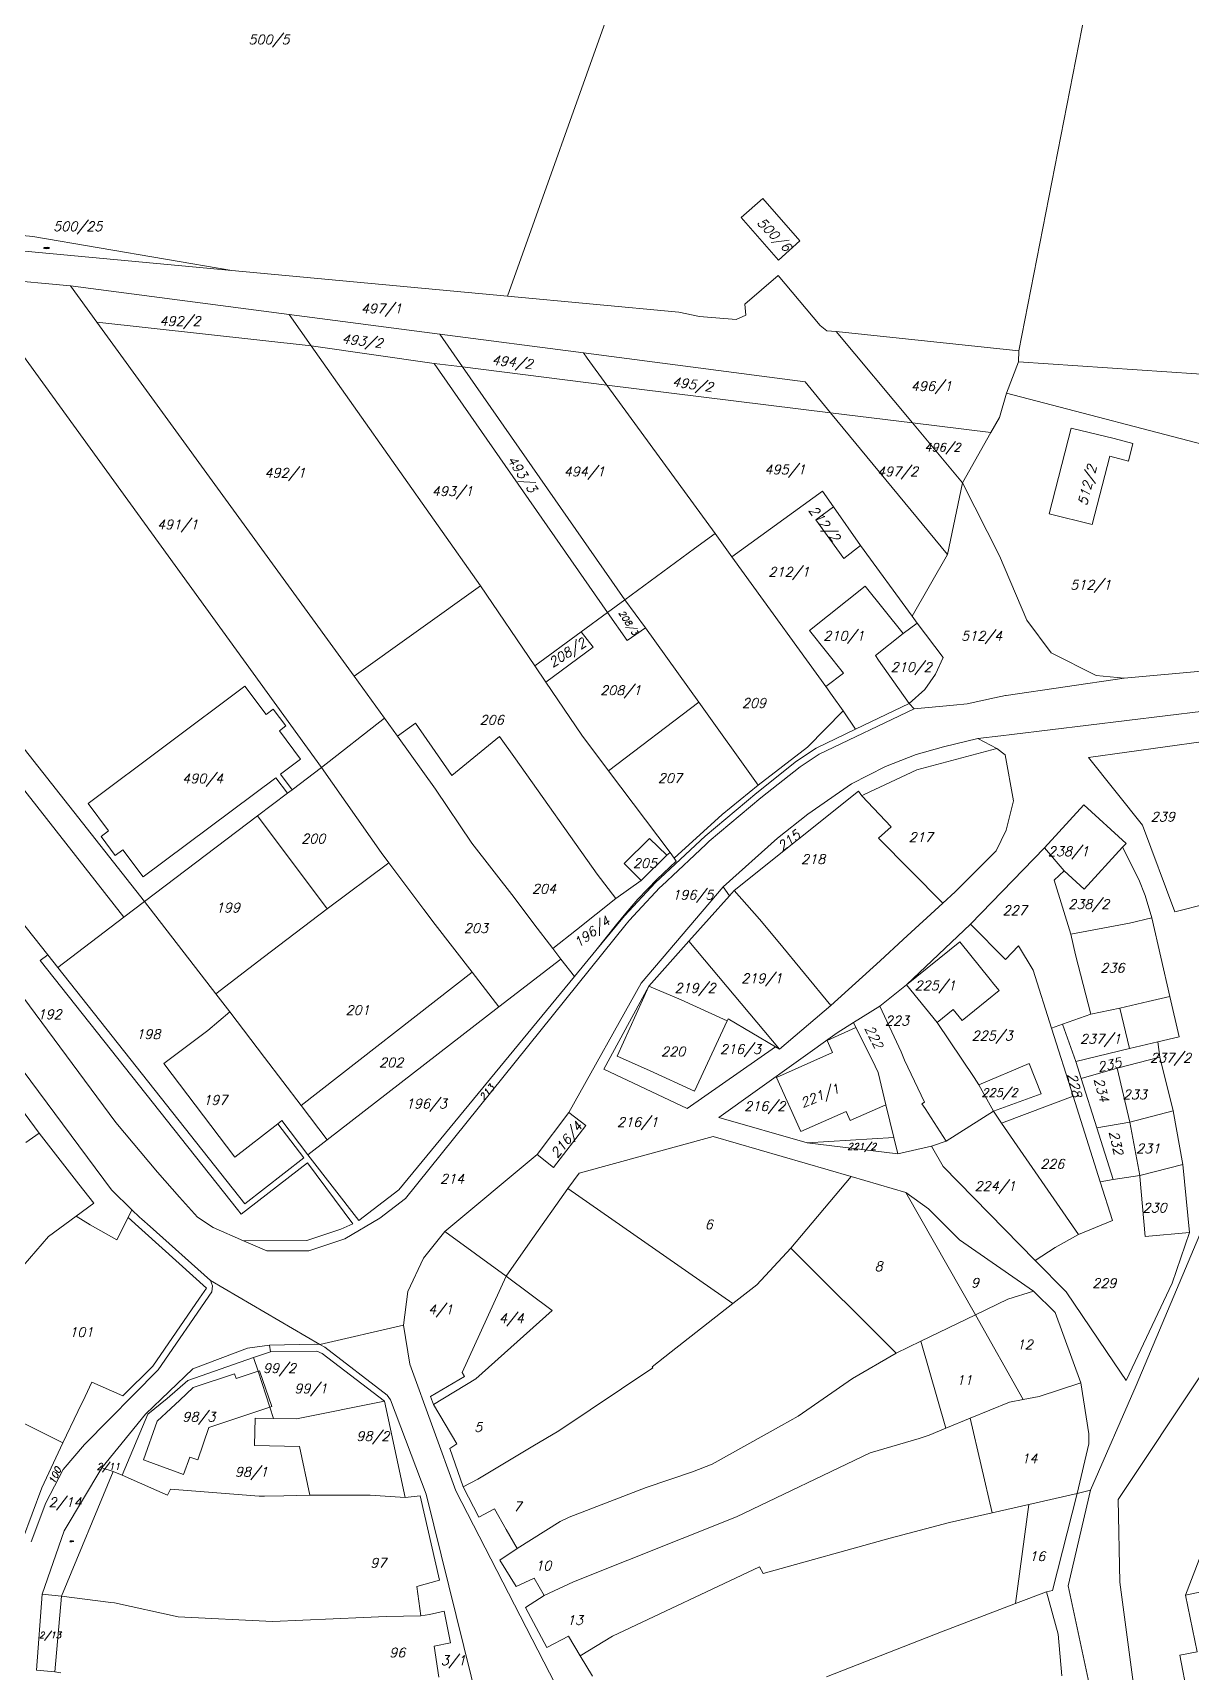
# Model space of a CAD drawing. Header units: millimetres. Extents: x -626414 to -622734, y -1174816 to -1171998.
# Drawn here: x -625146.1 to -624936.7, y -1173719.5 to -1173423.2 of the extents above; entities that cross this region are included whole.
import ezdxf
from ezdxf.enums import TextEntityAlignment as Align

# ---------------------------------------------------------------- set-up
doc = ezdxf.new("R2010")
doc.units = ezdxf.units.MM
doc.layers.add('Dobrinsko_hranice parcel', color=7, linetype='Continuous', lineweight=0)
doc.layers.add('Dobrinsko_parcelní čísla', color=7, linetype='Continuous', lineweight=0)
doc.styles.add('Style-ITALICS', font='ITALICS.shx')

msp = doc.modelspace()

# ---------------------------------------------------------------- linework, layer by layer
at = {"layer": 'Dobrinsko_hranice parcel', "color": 7, "linetype": 'Continuous', "lineweight": 13}
for p, q in [((-625060.32, -1173470.82), (-625031.55, -1173390.28)), ((-624952.14, -1173400.39), (-624967.85, -1173480.72)), ((-625018.05, -1173456.62), (-625014.16, -1173453.15)), ((-625014.16, -1173453.15), (-625007.43, -1173460.83)), ((-625011.3, -1173464.3), (-625018.05, -1173456.62)), ((-625146.11, -1173460.03), (-625154.41, -1173459.2)), ((-625110.15, -1173466.18), (-625146.11, -1173460.03)), ((-625007.43, -1173460.83), (-625011.3, -1173464.3)), ((-625110.15, -1173466.18), (-625152.2, -1173462.26)), ((-625060.32, -1173470.82), (-625110.15, -1173466.18)), ((-625158.32, -1173467.18), (-625139.32, -1173468.94)), ((-625158.32, -1173467.18), (-625093.91, -1173555.97)), ((-625139.32, -1173468.94), (-625099.76, -1173474.11)), ((-625139.32, -1173468.94), (-625134.53, -1173475.53)), ((-625011.35, -1173467.07), (-625017.39, -1173472.28)), ((-625003.77, -1173476.13), (-625011.35, -1173467.07)), ((-625029.35, -1173473.7), (-625060.32, -1173470.82)), ((-625017.39, -1173472.28), (-625017.19, -1173474.23)), ((-625095.76, -1173479.78), (-625134.53, -1173475.53)), ((-625134.53, -1173475.53), (-625088, -1173539.47)), ((-625099.76, -1173474.11), (-625095.76, -1173479.78)), ((-625099.76, -1173474.11), (-625072.55, -1173477.67)), ((-625025.59, -1173474.48), (-625029.35, -1173473.7)), ((-625018.99, -1173475.03), (-625025.59, -1173474.48)), ((-625017.19, -1173474.23), (-625018.99, -1173475.03)), ((-625072.55, -1173477.67), (-625046.55, -1173481.07)), ((-625072.55, -1173477.67), (-625068.43, -1173483.58)), ((-625002.6, -1173477.08), (-625003.77, -1173476.13)), ((-625000.87, -1173477.22), (-625002.6, -1173477.08)), ((-624967.85, -1173480.72), (-625000.87, -1173477.22)), ((-624987.11, -1173493.69), (-625000.87, -1173477.22)), ((-625073.54, -1173483), (-625095.76, -1173479.78)), ((-625095.76, -1173479.78), (-625065.19, -1173523.13)), ((-625046.55, -1173481.07), (-625045.87, -1173482.01)), ((-625046.55, -1173481.07), (-625006.48, -1173486.32)), ((-624967.85, -1173480.72), (-624967.93, -1173482.69)), ((-625042.24, -1173527.96), (-625073.54, -1173483)), ((-625068.43, -1173483.58), (-625073.54, -1173483)), ((-625042.31, -1173486.89), (-625068.43, -1173483.58)), ((-625068.43, -1173483.58), (-625039.1, -1173525.66)), ((-625045.87, -1173482.01), (-625042.31, -1173486.89)), ((-624967.93, -1173482.69), (-624970.09, -1173488.34)), ((-624904.89, -1173486.95), (-624967.93, -1173482.69)), ((-625001.9, -1173491.87), (-625042.31, -1173486.89)), ((-625042.31, -1173486.89), (-625022.77, -1173513.72)), ((-625006.48, -1173486.32), (-625001.9, -1173491.87)), ((-624971.36, -1173492.72), (-624970.09, -1173488.34)), ((-624970.09, -1173488.34), (-624920.59, -1173501.3)), ((-624987.11, -1173493.69), (-625001.9, -1173491.87)), ((-625001.9, -1173491.87), (-624980.73, -1173517.48)), ((-624972.9, -1173495.44), (-624971.36, -1173492.72)), ((-624972.9, -1173495.44), (-624987.11, -1173493.69)), ((-624978.05, -1173504.53), (-624987.11, -1173493.69)), ((-624978.05, -1173504.53), (-624972.9, -1173495.44)), ((-624962.35, -1173510.15), (-624958.4, -1173494.64)), ((-624958.4, -1173494.64), (-624950.62, -1173496.54)), ((-624950.62, -1173496.54), (-624947.23, -1173497.42)), ((-624947.23, -1173497.42), (-624948.05, -1173500.61)), ((-624951.44, -1173499.75), (-624954.58, -1173512.05)), ((-624948.05, -1173500.61), (-624951.44, -1173499.75)), ((-624980.73, -1173517.48), (-624978.05, -1173504.53)), ((-624971.33, -1173517.71), (-624978.05, -1173504.53)), ((-625019.74, -1173517.89), (-625003.35, -1173506.05)), ((-625003.35, -1173506.05), (-625001.38, -1173508.88)), ((-625001.38, -1173508.88), (-625004.57, -1173511.22)), ((-625004.57, -1173511.22), (-624999.51, -1173518.21)), ((-625001.38, -1173508.88), (-624996.49, -1173515.89)), ((-624954.58, -1173512.05), (-624962.35, -1173510.15)), ((-625026.5, -1173516.4), (-625022.77, -1173513.72)), ((-625022.77, -1173513.72), (-625019.74, -1173517.89)), ((-625039.1, -1173525.66), (-625026.5, -1173516.4)), ((-624999.51, -1173518.21), (-624996.49, -1173515.89)), ((-624996.49, -1173515.89), (-624987.17, -1173528.67)), ((-625019.74, -1173517.89), (-625017.49, -1173520.98)), ((-624980.73, -1173517.48), (-624987.17, -1173528.67)), ((-624966.43, -1173529.36), (-624971.33, -1173517.71)), ((-625088, -1173539.47), (-625065.19, -1173523.13)), ((-625065.19, -1173523.13), (-625055.37, -1173537.63)), ((-625017.49, -1173520.98), (-625002.76, -1173541.38)), ((-625169.2, -1173525.36), (-625125.94, -1173580.18)), ((-625042.24, -1173527.96), (-625039.1, -1173525.66)), ((-625039.1, -1173525.66), (-625035.38, -1173530.74)), ((-625005.68, -1173531.23), (-624995.64, -1173523.2)), ((-624995.64, -1173523.2), (-624988.79, -1173531.79)), ((-625172.59, -1173528.4), (-625129.65, -1173583.02)), ((-625046.96, -1173531.46), (-625042.24, -1173527.96)), ((-625038.69, -1173533.05), (-625042.24, -1173527.96)), ((-624987.17, -1173528.67), (-624986.24, -1173529.91)), ((-625055.37, -1173537.63), (-625046.96, -1173531.46)), ((-625046.96, -1173531.46), (-625044.84, -1173534.27)), ((-625035.38, -1173530.74), (-625038.69, -1173533.05)), ((-625035.38, -1173530.74), (-625025.71, -1173544.21)), ((-624999.58, -1173538.95), (-625005.68, -1173531.23)), ((-624988.79, -1173531.79), (-624993.75, -1173535.72)), ((-624988.79, -1173531.79), (-624986.24, -1173529.91)), ((-624986.24, -1173529.91), (-624981.57, -1173536.13)), ((-625044.84, -1173534.27), (-625053.39, -1173540.57)), ((-625055.37, -1173537.63), (-625053.39, -1173540.57)), ((-624993.75, -1173535.72), (-624993.22, -1173536.61)), ((-624993.22, -1173536.61), (-624987.7, -1173544.42)), ((-624981.57, -1173536.13), (-624982.95, -1173539.1)), ((-625131.07, -1173620.13), (-625191.07, -1173539.37)), ((-625184.45, -1173538.18), (-625143.41, -1173589.83)), ((-625088, -1173539.47), (-625082.55, -1173547.05)), ((-625053.39, -1173540.57), (-625046.87, -1173550.13)), ((-625002.76, -1173541.38), (-624999.58, -1173538.95)), ((-624982.95, -1173539.1), (-624984.83, -1173541.9)), ((-624970.17, -1173542.95), (-624948.82, -1173539.84)), ((-624934.87, -1173538.58), (-624948.82, -1173539.84)), ((-625136.1, -1173562.52), (-625107.77, -1173541.29)), ((-625103.93, -1173546.41), (-625107.77, -1173541.29)), ((-625002.76, -1173541.38), (-625001.59, -1173543)), ((-625001.59, -1173543), (-624999.62, -1173545.73)), ((-624984.83, -1173541.9), (-624987.7, -1173544.42)), ((-625102.63, -1173545.44), (-625103.93, -1173546.41)), ((-625100.37, -1173548.47), (-625102.63, -1173545.44)), ((-625042.01, -1173556.6), (-625025.71, -1173544.21)), ((-625025.71, -1173544.21), (-625014.97, -1173559.16)), ((-625006.08, -1173552.32), (-624999.62, -1173545.73)), ((-624986.81, -1173545.36), (-625003.98, -1173553.6)), ((-624999.62, -1173545.73), (-624997.41, -1173549.04)), ((-624987.7, -1173544.42), (-624997.41, -1173549.04)), ((-624987.7, -1173544.42), (-624986.81, -1173545.36)), ((-625101.54, -1173549.35), (-625100.37, -1173548.47)), ((-625097.71, -1173554.46), (-625101.54, -1173549.35)), ((-625082.55, -1173547.05), (-625093.91, -1173555.97)), ((-625082.55, -1173547.05), (-625080.18, -1173550.34)), ((-625080.18, -1173550.34), (-625076.93, -1173547.99)), ((-625076.93, -1173547.99), (-625070.34, -1173557.45)), ((-624997.41, -1173549.04), (-625004.5, -1173552.52)), ((-625080.18, -1173550.34), (-625073.31, -1173559.88)), ((-625070.34, -1173557.45), (-625061.73, -1173550.41)), ((-625061.73, -1173550.41), (-625058.87, -1173554.44)), ((-625046.87, -1173550.13), (-625042.01, -1173556.6)), ((-625014.97, -1173559.16), (-625006.08, -1173552.32)), ((-625004.5, -1173552.52), (-625008.07, -1173554.85)), ((-624986.42, -1173553.64), (-624981.47, -1173552.25)), ((-624971.82, -1173552.53), (-624986.33, -1173556.41)), ((-624981.47, -1173552.25), (-624975.29, -1173550.76)), ((-624975.29, -1173550.76), (-624971.82, -1173552.53)), ((-624970.31, -1173553.68), (-624971.82, -1173552.53)), ((-624934.5, -1173551.32), (-624955.26, -1173554.2)), ((-625101.34, -1173557.18), (-625097.71, -1173554.46)), ((-625058.87, -1173554.44), (-625044.11, -1173575.26)), ((-625008.07, -1173554.85), (-625015.23, -1173560.56)), ((-625003.98, -1173553.6), (-625007.41, -1173555.85)), ((-624986.42, -1173553.64), (-624991.99, -1173555.81)), ((-624968.8, -1173562.02), (-624970.31, -1173553.68)), ((-624955.26, -1173554.2), (-624945.53, -1173566.43)), ((-625102.2, -1173557.84), (-625126.16, -1173575.73)), ((-625102.2, -1173557.84), (-625100.05, -1173560.62)), ((-625101.34, -1173557.18), (-625099.25, -1173560.02)), ((-625099.25, -1173560.02), (-625093.91, -1173555.97)), ((-625093.91, -1173555.97), (-625083.12, -1173571.37)), ((-625042.01, -1173556.6), (-625030.89, -1173571.38)), ((-625007.41, -1173555.85), (-625014.48, -1173561.5)), ((-624991.99, -1173555.81), (-624998.14, -1173558.96)), ((-624986.33, -1173556.41), (-624995.82, -1173560.88)), ((-625184.68, -1173561.33), (-625131.89, -1173632.31)), ((-625105.49, -1173564.75), (-625100.05, -1173560.62)), ((-625100.05, -1173560.62), (-625099.25, -1173560.02)), ((-625073.31, -1173559.88), (-625066.74, -1173569.65)), ((-625015.23, -1173560.56), (-625024.59, -1173568.39)), ((-625014.48, -1173561.5), (-625023.82, -1173569.31)), ((-625021.51, -1173564.48), (-625014.97, -1173559.16)), ((-624996.82, -1173560.28), (-625019.3, -1173578.22)), ((-624998.14, -1173558.96), (-625006, -1173564.41)), ((-624996.26, -1173561.09), (-624996.82, -1173560.28)), ((-624995.82, -1173560.88), (-624996.26, -1173561.09)), ((-624990.96, -1173566.69), (-624996.26, -1173561.09)), ((-625132.41, -1173567.45), (-625136.1, -1173562.52)), ((-625030.19, -1173572.35), (-625021.51, -1173564.48)), ((-625006, -1173564.41), (-625011.48, -1173568.74)), ((-624970.13, -1173567.33), (-624968.8, -1173562.02)), ((-624956.11, -1173562.76), (-624963.25, -1173570.52)), ((-624948.48, -1173569.73), (-624956.11, -1173562.76)), ((-625132.41, -1173567.45), (-625133.76, -1173568.49)), ((-625125.94, -1173580.18), (-625105.49, -1173564.75)), ((-625105.49, -1173564.75), (-625092.9, -1173581.55)), ((-624993.26, -1173568.76), (-624990.96, -1173566.69)), ((-624971.94, -1173571.03), (-624970.13, -1173567.33)), ((-624945.53, -1173566.43), (-624939.69, -1173582.08)), ((-625133.76, -1173568.49), (-625131.22, -1173571.87)), ((-625066.74, -1173569.65), (-625059.09, -1173579.49)), ((-625039.23, -1173573.35), (-625034.61, -1173568.84)), ((-625034.61, -1173568.84), (-625031.52, -1173571.86)), ((-625024.59, -1173568.39), (-625033.55, -1173576.79)), ((-625011.48, -1173568.74), (-625021.31, -1173577.57)), ((-624993.26, -1173568.76), (-624981.59, -1173580.48)), ((-624963.25, -1173570.52), (-624976.61, -1173584.28)), ((-624963.25, -1173570.52), (-624959.64, -1173574.68)), ((-624949.11, -1173570.41), (-624956.07, -1173578)), ((-624949.11, -1173570.41), (-624948.48, -1173569.73)), ((-624946.14, -1173576.23), (-624949.11, -1173570.41)), ((-625131.22, -1173571.87), (-625129.85, -1173570.85)), ((-625129.85, -1173570.85), (-625126.16, -1173575.73)), ((-625081.72, -1173573.24), (-625092.9, -1173581.55)), ((-625083.12, -1173571.37), (-625081.72, -1173573.24)), ((-625081.72, -1173573.24), (-625075.44, -1173581.65)), ((-625036.16, -1173576.39), (-625039.23, -1173573.35)), ((-625036.16, -1173576.39), (-625031.52, -1173571.86)), ((-625029.79, -1173572.89), (-625033.26, -1173576.17)), ((-625031.52, -1173571.86), (-625030.89, -1173571.38)), ((-625030.89, -1173571.38), (-625030.19, -1173572.35)), ((-625030.19, -1173572.35), (-625029.79, -1173572.89)), ((-624979.4, -1173578.46), (-624971.94, -1173571.03)), ((-625044.11, -1173575.26), (-625040.72, -1173579.68)), ((-625040.72, -1173579.68), (-625036.16, -1173576.39)), ((-625036.72, -1173579.79), (-625033.26, -1173576.17)), ((-624959.64, -1173574.68), (-624961.46, -1173576.37)), ((-624961.46, -1173576.37), (-624958.48, -1173586.12)), ((-624956.07, -1173578), (-624959.64, -1173574.68)), ((-624945.05, -1173579.13), (-624946.14, -1173576.23)), ((-625033.55, -1173576.79), (-625039.15, -1173582.77)), ((-625021.31, -1173577.57), (-625036.11, -1173594.94)), ((-625020.16, -1173579.19), (-625027.49, -1173587.4)), ((-625021.31, -1173577.57), (-625020.16, -1173579.19)), ((-625019.3, -1173578.22), (-625020.16, -1173579.19)), ((-625014.74, -1173583.39), (-625019.3, -1173578.22)), ((-624981.59, -1173580.48), (-624979.4, -1173578.46)), ((-624943.84, -1173583.16), (-624945.05, -1173579.13)), ((-625125.94, -1173580.18), (-625129.65, -1173583.02)), ((-625125.94, -1173580.18), (-625113.01, -1173596.91)), ((-625092.9, -1173581.55), (-625104.48, -1173590.32)), ((-625075.44, -1173581.65), (-625073.37, -1173584.34)), ((-625059.09, -1173579.49), (-625055.56, -1173584.27)), ((-625047.82, -1173585.31), (-625040.72, -1173579.68)), ((-625040.6, -1173584.36), (-625038.92, -1173582.34)), ((-625038.92, -1173582.34), (-625036.72, -1173579.79)), ((-624988.75, -1173587.08), (-624981.59, -1173580.48)), ((-624939.69, -1173582.08), (-624933.91, -1173580.63)), ((-625129.65, -1173583.02), (-625141.58, -1173592.14)), ((-625073.37, -1173584.34), (-625066.68, -1173592.99)), ((-625055.56, -1173584.27), (-625052.11, -1173588.72)), ((-625052.11, -1173588.72), (-625047.82, -1173585.31)), ((-625039.15, -1173582.77), (-625044.34, -1173589.08)), ((-625044.34, -1173589.08), (-625040.6, -1173584.36)), ((-624976.61, -1173584.28), (-624988.16, -1173595.26)), ((-624976.61, -1173584.28), (-624970.3, -1173590.67)), ((-624958.48, -1173586.12), (-624947.88, -1173584.12)), ((-624947.88, -1173584.12), (-624943.84, -1173583.16)), ((-624940.55, -1173597.35), (-624943.84, -1173583.16)), ((-625027.49, -1173587.4), (-625034.73, -1173595.52)), ((-625011.12, -1173606.88), (-625027.49, -1173587.4)), ((-624992.94, -1173590.93), (-624988.75, -1173587.08)), ((-624978.53, -1173587.47), (-624988.16, -1173595.26)), ((-624973.02, -1173594.32), (-624978.53, -1173587.47)), ((-624970.3, -1173590.67), (-624967.91, -1173588.24)), ((-624967.91, -1173588.24), (-624965.3, -1173592.64)), ((-624958.48, -1173586.12), (-624957.59, -1173589.86)), ((-625143.41, -1173589.83), (-625144.75, -1173590.89)), ((-625144.75, -1173590.89), (-625109.13, -1173635.87)), ((-625141.58, -1173592.14), (-625143.41, -1173589.83)), ((-625104.48, -1173590.32), (-625113.01, -1173596.91)), ((-625050.65, -1173590.61), (-625061.88, -1173599.27)), ((-625050.65, -1173590.61), (-625052.11, -1173588.72)), ((-625050.65, -1173590.61), (-625048.2, -1173593.77)), ((-625048.2, -1173593.77), (-625044.34, -1173589.08)), ((-625001.82, -1173599), (-624992.94, -1173590.93)), ((-624957.59, -1173589.86), (-624954.82, -1173600.59)), ((-625107.79, -1173634.83), (-625141.58, -1173592.14)), ((-625066.68, -1173592.99), (-625097.59, -1173617.06)), ((-625048.2, -1173593.77), (-625079.94, -1173632.32)), ((-625066.68, -1173592.99), (-625061.88, -1173599.27)), ((-624965.3, -1173592.64), (-624961.98, -1173603.07)), ((-625113.01, -1173596.91), (-625110.52, -1173600.14)), ((-625036.11, -1173594.94), (-625049.2, -1173618.33)), ((-625042.86, -1173610.5), (-625034.73, -1173595.52)), ((-625040.45, -1173608.18), (-625034.73, -1173595.52)), ((-625028.91, -1173597.96), (-625034.73, -1173595.52)), ((-624988.16, -1173595.26), (-624992.99, -1173599.12)), ((-624988.16, -1173595.26), (-624982.62, -1173602.09)), ((-624978.11, -1173601.73), (-624971.44, -1173596.27)), ((-624972.36, -1173595.14), (-624973.02, -1173594.32)), ((-624971.44, -1173596.27), (-624972.36, -1173595.14)), ((-625114.47, -1173603.54), (-625110.52, -1173600.14)), ((-625110.52, -1173600.14), (-625104.21, -1173608.42)), ((-625061.88, -1173599.27), (-625092.9, -1173623.27)), ((-625020.6, -1173601.8), (-625028.91, -1173597.96)), ((-625011.12, -1173606.88), (-625001.82, -1173599)), ((-624992.99, -1173599.12), (-624997.76, -1173602.07)), ((-624992.99, -1173599.12), (-624989.15, -1173607.36)), ((-624982.62, -1173602.09), (-624979.72, -1173599.74)), ((-624979.72, -1173599.74), (-624978.11, -1173601.73)), ((-624949.59, -1173599.46), (-624954.82, -1173600.59)), ((-624944.5, -1173598.27), (-624949.59, -1173599.46)), ((-624949.59, -1173599.46), (-624947.84, -1173606.75)), ((-624940.55, -1173597.35), (-624944.5, -1173598.27)), ((-624938.86, -1173604.64), (-624940.55, -1173597.35)), ((-625020.6, -1173601.8), (-625026.47, -1173614.47)), ((-625020.41, -1173601.4), (-625020.6, -1173601.8)), ((-625020.41, -1173601.4), (-625011.84, -1173606.45)), ((-624997.31, -1173602.99), (-625002.53, -1173605.31)), ((-625000.7, -1173603.92), (-624997.76, -1173602.07)), ((-624997.76, -1173602.07), (-624997.31, -1173602.99)), ((-624997.31, -1173602.99), (-624996.21, -1173605.22)), ((-624982.62, -1173602.09), (-624975.96, -1173612)), ((-624959.95, -1173602.37), (-624961.98, -1173603.07)), ((-624961.98, -1173603.07), (-624958.05, -1173615.39)), ((-624954.82, -1173600.59), (-624959.95, -1173602.37)), ((-624959.95, -1173602.37), (-624957.58, -1173609.11)), ((-625122.4, -1173609.51), (-625114.47, -1173603.54)), ((-625022.1, -1173619.22), (-625000.7, -1173603.92)), ((-625002.53, -1173605.31), (-625001.55, -1173607.51)), ((-624993.85, -1173609.98), (-624996.21, -1173605.22)), ((-624947.84, -1173606.75), (-624942.75, -1173605.57)), ((-624942.75, -1173605.57), (-624938.86, -1173604.64)), ((-624942.36, -1173608.31), (-624942.75, -1173605.57)), ((-625104.21, -1173608.42), (-625097.59, -1173617.06)), ((-625034.64, -1173610.74), (-625040.45, -1173608.18)), ((-625027.82, -1173617.59), (-625011.84, -1173606.45)), ((-625011.84, -1173606.45), (-625011.12, -1173606.88)), ((-625011.65, -1173611.99), (-625001.55, -1173607.51)), ((-624989.15, -1173607.36), (-624988.51, -1173608.86)), ((-624988.51, -1173608.86), (-624984.91, -1173616.46)), ((-624957.58, -1173609.11), (-624947.84, -1173606.75)), ((-624950.11, -1173610.35), (-624942.36, -1173608.31)), ((-624939.96, -1173618.06), (-624942.36, -1173608.31)), ((-625154.22, -1173609.57), (-625144.96, -1173622.08)), ((-625109.57, -1173626.4), (-625122.4, -1173609.51)), ((-625042.86, -1173610.5), (-625027.82, -1173617.59)), ((-625026.47, -1173614.47), (-625034.64, -1173610.74)), ((-625011.65, -1173611.99), (-625007.28, -1173621.76)), ((-624993.31, -1173611.08), (-624993.85, -1173609.98)), ((-624993.31, -1173611.08), (-624991.88, -1173616.95)), ((-624975.96, -1173612), (-624975.1, -1173613.33)), ((-624966.01, -1173609.49), (-624975.1, -1173613.33)), ((-624963.81, -1173614.94), (-624966.01, -1173609.49)), ((-624957.58, -1173609.11), (-624956.59, -1173612.22)), ((-624956.59, -1173612.22), (-624950.11, -1173610.35)), ((-624947.82, -1173620.06), (-624950.11, -1173610.35)), ((-624975.1, -1173613.33), (-624972.47, -1173618.12)), ((-624972.47, -1173618.12), (-624963.81, -1173614.94)), ((-624956.59, -1173612.22), (-624953.77, -1173621.13)), ((-625097.59, -1173617.06), (-625092.9, -1173623.27)), ((-624991.88, -1173616.95), (-624998.33, -1173619.8)), ((-624991.88, -1173616.95), (-624990.43, -1173622.88)), ((-624984.91, -1173616.46), (-624985.37, -1173616.76)), ((-624985.37, -1173616.76), (-624984.81, -1173617.63)), ((-624984.81, -1173617.63), (-624981.02, -1173623.51)), ((-624958.05, -1173615.39), (-624971, -1173620.25)), ((-624958.05, -1173615.39), (-624953.13, -1173630.84)), ((-625123.56, -1173629.15), (-625131.07, -1173620.13)), ((-625101.82, -1173620.36), (-625109.57, -1173626.4)), ((-625101.08, -1173619.78), (-625101.82, -1173620.36)), ((-625101.82, -1173620.36), (-625097.12, -1173626.54)), ((-625096.37, -1173625.96), (-625101.08, -1173619.78)), ((-625049.2, -1173618.33), (-625054.92, -1173625.9)), ((-625046.15, -1173620.67), (-625051.96, -1173628.26)), ((-625049.2, -1173618.33), (-625046.15, -1173620.67)), ((-625022.1, -1173619.22), (-625006.13, -1173623.83)), ((-625007.28, -1173621.76), (-624999.07, -1173618.18)), ((-624998.33, -1173619.8), (-624999.07, -1173618.18)), ((-624972.47, -1173618.12), (-624981.02, -1173623.51)), ((-624972.47, -1173618.12), (-624971, -1173620.25)), ((-624971, -1173620.25), (-624957.09, -1173640.39)), ((-624953.77, -1173621.13), (-624947.82, -1173620.06)), ((-624947.82, -1173620.06), (-624939.96, -1173618.06)), ((-624946.01, -1173629.7), (-624947.82, -1173620.06)), ((-624938.22, -1173627.73), (-624939.96, -1173618.06)), ((-625144.96, -1173622.08), (-625147.37, -1173623.75)), ((-625144.96, -1173622.08), (-625137.77, -1173631.29)), ((-625092.9, -1173623.27), (-625096.37, -1173625.96)), ((-625047.35, -1173629.3), (-625023.12, -1173622.7)), ((-625023.12, -1173622.7), (-624998.19, -1173629.89)), ((-625006.13, -1173623.83), (-624990.43, -1173622.88)), ((-624989.72, -1173625.79), (-625006.13, -1173623.83)), ((-624990.43, -1173622.88), (-624989.72, -1173625.79)), ((-624981.02, -1173623.51), (-624983.64, -1173624.42)), ((-624953.77, -1173621.13), (-624950.81, -1173630.47)), ((-625097.12, -1173626.54), (-625107.79, -1173634.83)), ((-625087.2, -1173637.84), (-625096.37, -1173625.96)), ((-625054.92, -1173625.9), (-625071.62, -1173639.86)), ((-625051.96, -1173628.26), (-625054.92, -1173625.9)), ((-624983.64, -1173624.42), (-624989.72, -1173625.79)), ((-624981.54, -1173628.09), (-624983.64, -1173624.42)), ((-625107.1, -1173635.7), (-625096.46, -1173627.42)), ((-625096.46, -1173627.42), (-625088.25, -1173638.46)), ((-625049.37, -1173632.08), (-625047.35, -1173629.3)), ((-624964.92, -1173645.06), (-624981.54, -1173628.09)), ((-624950.81, -1173630.47), (-624946.01, -1173629.7)), ((-624946.01, -1173629.7), (-624938.22, -1173627.73)), ((-624946.01, -1173629.7), (-624946, -1173629.9)), ((-624937.01, -1173640.04), (-624938.22, -1173627.73)), ((-625137.77, -1173631.29), (-625135.07, -1173634.75)), ((-625131.89, -1173632.31), (-625128.18, -1173635.91)), ((-625079.94, -1173632.32), (-625084.6, -1173635.86)), ((-625056.22, -1173641.71), (-625049.37, -1173632.08)), ((-625049.37, -1173632.08), (-625019.54, -1173652.87)), ((-624998.19, -1173629.89), (-625009.1, -1173642.87)), ((-624998.19, -1173629.89), (-624988.28, -1173632.81)), ((-624950.81, -1173630.47), (-624953.13, -1173630.84)), ((-624953.13, -1173630.84), (-624950.91, -1173637.83)), ((-624946, -1173629.9), (-624945.02, -1173640.75)), ((-625135.07, -1173634.75), (-625138.27, -1173637.09)), ((-625108.45, -1173636.74), (-625107.1, -1173635.7)), ((-625078.73, -1173633.91), (-625083.39, -1173637.45)), ((-624988.28, -1173632.81), (-624975.72, -1173654.92)), ((-624988.28, -1173632.81), (-624984.19, -1173635.75)), ((-624984.19, -1173635.75), (-624978.56, -1173641.37)), ((-624932.05, -1173633.09), (-624946.66, -1173667.65)), ((-625138.27, -1173637.09), (-625143.26, -1173640.72)), ((-625138.27, -1173637.09), (-625135.73, -1173638.66)), ((-625135.73, -1173638.66), (-625130.9, -1173641.33)), ((-625130.9, -1173641.33), (-625128.88, -1173637.31)), ((-625128.88, -1173637.31), (-625128.18, -1173635.91)), ((-625117.19, -1173647.88), (-625128.88, -1173637.31)), ((-625128.18, -1173635.91), (-625126.82, -1173637.23)), ((-625113.53, -1173639.15), (-625116.35, -1173637.26)), ((-625109.13, -1173635.87), (-625108.45, -1173636.74)), ((-625088.25, -1173638.46), (-625090.45, -1173639.42)), ((-625083.39, -1173637.45), (-625089.7, -1173641.16)), ((-625084.6, -1173635.86), (-625087.2, -1173637.84)), ((-624950.91, -1173637.83), (-624957.09, -1173640.39)), ((-625143.26, -1173640.72), (-625149.02, -1173647.36)), ((-625108.01, -1173641.54), (-625113.53, -1173639.15)), ((-625096.6, -1173641.49), (-625108.01, -1173641.54)), ((-625103.83, -1173643.36), (-625108.01, -1173641.54)), ((-625090.45, -1173639.42), (-625096.6, -1173641.49)), ((-625089.7, -1173641.16), (-625096.21, -1173643.34)), ((-625075.5, -1173644.68), (-625071.62, -1173639.86)), ((-625071.62, -1173639.86), (-625060.56, -1173647.93)), ((-624978.56, -1173641.37), (-624965.24, -1173650.64)), ((-624957.09, -1173640.39), (-624961.3, -1173642.73)), ((-624945.02, -1173640.75), (-624937.01, -1173640.04)), ((-624940.15, -1173649.2), (-624937.01, -1173640.04)), ((-625096.21, -1173643.34), (-625103.83, -1173643.36)), ((-625060.56, -1173647.93), (-625056.22, -1173641.71)), ((-625009.1, -1173642.87), (-625015.21, -1173649.48)), ((-625009.1, -1173642.87), (-624990.06, -1173661.81)), ((-624961.3, -1173642.73), (-624964.92, -1173645.06)), ((-625078.32, -1173650.71), (-625075.5, -1173644.68)), ((-624959.3, -1173650.73), (-624964.92, -1173645.06)), ((-625114.73, -1173650.11), (-625117.19, -1173647.88)), ((-625115.97, -1173651.91), (-625114.73, -1173650.11)), ((-625113.62, -1173649.69), (-625114.01, -1173648.72)), ((-625114.01, -1173648.72), (-625094.24, -1173660.28)), ((-625113.73, -1173650.73), (-625113.62, -1173649.69)), ((-625060.56, -1173647.93), (-625068.52, -1173665.31)), ((-625060.56, -1173647.93), (-625052.22, -1173654.15)), ((-625015.21, -1173649.48), (-625019.54, -1173652.87)), ((-624947.36, -1173664.46), (-624940.15, -1173649.2)), ((-625124.39, -1173664.18), (-625115.97, -1173651.91)), ((-625123.46, -1173664.84), (-625113.73, -1173650.73)), ((-625079.09, -1173656.77), (-625078.32, -1173650.71)), ((-625019.54, -1173652.87), (-625030.7, -1173661.6)), ((-624969.83, -1173652.09), (-624975.72, -1173654.92)), ((-624965.24, -1173650.64), (-624969.83, -1173652.09)), ((-624965.24, -1173650.64), (-624961.31, -1173654.49)), ((-624950.63, -1173663.59), (-624959.3, -1173650.73)), ((-625052.22, -1173654.15), (-625066.05, -1173666.49)), ((-624975.72, -1173654.92), (-624985.58, -1173659.65)), ((-624975.72, -1173654.92), (-624967.09, -1173670.21)), ((-624961.31, -1173654.49), (-624956.67, -1173667.2)), ((-625094.24, -1173660.28), (-625079.09, -1173656.77)), ((-625077.93, -1173663.81), (-625079.09, -1173656.77)), ((-625117.15, -1173664.68), (-625107.32, -1173660.9)), ((-625107.32, -1173660.9), (-625103.29, -1173660.39)), ((-625103.11, -1173661.57), (-625106.2, -1173662.64)), ((-625095.23, -1173660.23), (-625103.29, -1173660.39)), ((-625103.29, -1173660.39), (-625103.11, -1173661.57)), ((-625094.76, -1173661.49), (-625103.11, -1173661.57)), ((-625094.24, -1173660.28), (-625095.23, -1173660.23)), ((-625093.82, -1173661.89), (-625094.76, -1173661.49)), ((-625093.33, -1173660.76), (-625094.24, -1173660.28)), ((-625082.56, -1173670.48), (-625093.82, -1173661.89)), ((-625082.06, -1173669.44), (-625093.33, -1173660.76)), ((-625030.7, -1173661.6), (-625034.13, -1173664.28)), ((-624990.06, -1173661.81), (-624997.93, -1173666.41)), ((-624985.58, -1173659.65), (-624990.06, -1173661.81)), ((-624985.58, -1173659.65), (-624981.05, -1173675.4)), ((-625136.79, -1173678.33), (-625123.46, -1173664.84)), ((-625129.86, -1173669.57), (-625124.39, -1173664.18)), ((-625125.74, -1173672.86), (-625117.15, -1173664.68)), ((-625106.2, -1173662.64), (-625118.11, -1173666.75)), ((-625109.33, -1173666.42), (-625105.39, -1173665.1)), ((-625106.2, -1173662.64), (-625105.39, -1173665.1)), ((-625105.39, -1173665.1), (-625105.1, -1173665)), ((-625105.39, -1173665.1), (-625103.25, -1173671.61)), ((-625105.1, -1173665), (-625102.92, -1173671.5)), ((-625077.93, -1173663.81), (-625069.65, -1173686.74)), ((-625068.52, -1173665.31), (-625068.09, -1173666.03)), ((-625034.03, -1173664.49), (-625050.99, -1173675.87)), ((-625034.13, -1173664.28), (-625034.03, -1173664.49)), ((-624948.47, -1173666.8), (-624950.63, -1173663.59)), ((-624949.93, -1173688.25), (-624934.55, -1173665.2)), ((-624948.47, -1173666.8), (-624947.36, -1173664.46)), ((-625136.67, -1173669.65), (-625135.44, -1173667.08)), ((-625135.44, -1173667.08), (-625129.86, -1173669.57)), ((-625118.11, -1173666.75), (-625121.84, -1173670.01)), ((-625119.52, -1173670.3), (-625117.12, -1173668.05)), ((-625117.12, -1173668.05), (-625109.62, -1173665.54)), ((-625109.62, -1173665.54), (-625109.33, -1173666.42)), ((-625068.09, -1173666.03), (-625074.22, -1173669.67)), ((-625066.05, -1173666.49), (-625073.68, -1173671.13)), ((-624997.93, -1173666.41), (-625007.77, -1173673.23)), ((-624956.67, -1173667.2), (-624964.21, -1173669.66)), ((-624956.67, -1173667.2), (-624955.19, -1173676.4)), ((-624946.66, -1173667.65), (-624954.89, -1173686.61)), ((-625137.96, -1173672.35), (-625136.67, -1173669.65)), ((-625121.84, -1173670.01), (-625125.29, -1173672.85)), ((-625121.17, -1173671.84), (-625119.52, -1173670.3)), ((-625098.41, -1173673.72), (-625082.56, -1173670.48)), ((-625078.79, -1173687.92), (-625082.56, -1173670.48)), ((-625081.47, -1173670.27), (-625082.06, -1173669.44)), ((-625075.01, -1173687.32), (-625081.47, -1173670.27)), ((-625074.22, -1173669.67), (-625073.68, -1173671.13)), ((-625073.68, -1173671.13), (-625069.44, -1173678.19)), ((-624969.54, -1173670.67), (-624976.67, -1173673.6)), ((-624967.09, -1173670.21), (-624969.54, -1173670.67)), ((-624964.21, -1173669.66), (-624967.09, -1173670.21)), ((-625140.66, -1173678.02), (-625152.95, -1173671.91)), ((-625140.66, -1173678.02), (-625137.96, -1173672.35)), ((-625133.62, -1173682.58), (-625125.74, -1173672.86)), ((-625125.29, -1173672.85), (-625129.93, -1173683.9)), ((-625126.12, -1173681.09), (-625123.62, -1173674.13)), ((-625123.62, -1173674.13), (-625121.17, -1173671.84)), ((-625103.25, -1173671.61), (-625114.26, -1173675.26)), ((-625106.02, -1173678.53), (-625105.92, -1173673.59)), ((-625105.92, -1173673.59), (-625102.58, -1173673.65)), ((-625102.92, -1173671.5), (-625103.25, -1173671.61)), ((-625103.25, -1173671.61), (-625102.58, -1173673.65)), ((-625102.58, -1173673.65), (-625098.41, -1173673.72)), ((-625007.77, -1173673.23), (-625010.78, -1173674.91)), ((-624976.67, -1173673.6), (-624981.05, -1173675.4)), ((-624976.67, -1173673.6), (-624972.66, -1173690.68)), ((-625114.26, -1173675.26), (-625116.3, -1173681.11)), ((-625050.99, -1173675.87), (-625055.72, -1173678.61)), ((-625010.78, -1173674.91), (-625023.31, -1173681.91)), ((-624985.89, -1173677.23), (-624994.76, -1173679.84)), ((-624984.05, -1173676.64), (-624985.89, -1173677.23)), ((-624981.05, -1173675.4), (-624984.05, -1173676.64)), ((-624955.19, -1173676.4), (-624955.19, -1173678.24)), ((-625144.47, -1173686.14), (-625141.1, -1173678.96)), ((-625141.1, -1173678.96), (-625140.66, -1173678.02)), ((-625140.59, -1173682.87), (-625136.79, -1173678.33)), ((-625097.89, -1173678.71), (-625106.02, -1173678.53)), ((-625097.89, -1173678.71), (-625096.05, -1173687.51)), ((-625069.44, -1173678.19), (-625070.72, -1173679.08)), ((-625070.72, -1173679.08), (-625068.33, -1173685.98)), ((-625055.72, -1173678.61), (-625065.66, -1173684.63)), ((-624994.76, -1173679.84), (-625018.89, -1173691.38)), ((-624955.19, -1173678.24), (-624957.32, -1173687.17)), ((-625143.73, -1173688.88), (-625140.59, -1173682.87)), ((-625140.46, -1173693.92), (-625133.62, -1173682.58)), ((-625131.61, -1173683.21), (-625133.62, -1173682.58)), ((-625118.88, -1173683.75), (-625126.12, -1173681.09)), ((-625117.72, -1173680.6), (-625118.88, -1173683.75)), ((-625116.3, -1173681.11), (-625117.72, -1173680.6)), ((-625023.31, -1173681.91), (-625026.87, -1173683.27)), ((-625131.61, -1173683.21), (-625140.92, -1173705.77)), ((-625129.93, -1173683.9), (-625131.61, -1173683.21)), ((-625129.93, -1173683.9), (-625123.68, -1173686.65)), ((-625065.66, -1173684.63), (-625068.33, -1173685.98)), ((-625068.33, -1173685.98), (-625065.48, -1173691.49)), ((-625035.23, -1173686.11), (-625049.16, -1173691.5)), ((-625026.87, -1173683.27), (-625035.23, -1173686.11)), ((-625147.94, -1173695.59), (-625144.47, -1173686.14)), ((-625146.43, -1173695.95), (-625143.73, -1173688.88)), ((-625123.68, -1173686.65), (-625121.73, -1173687.48)), ((-625121.73, -1173687.48), (-625121.24, -1173686.38)), ((-625121.24, -1173686.38), (-625105.21, -1173687.66)), ((-625105.21, -1173687.66), (-625104.21, -1173687.65)), ((-625104.21, -1173687.65), (-625100.71, -1173687.59)), ((-625100.71, -1173687.59), (-625096.05, -1173687.51)), ((-625096.05, -1173687.51), (-625094.33, -1173687.47)), ((-625094.33, -1173687.47), (-625086.99, -1173687.5)), ((-625086.99, -1173687.5), (-625085.13, -1173687.5)), ((-625085.13, -1173687.5), (-625078.79, -1173687.92)), ((-625076.06, -1173687.59), (-625078.79, -1173687.92)), ((-625072.6, -1173702.86), (-625076.06, -1173687.59)), ((-625064.46, -1173729.78), (-625075.01, -1173687.32)), ((-625069.65, -1173686.74), (-625043.6, -1173737.18)), ((-624957.32, -1173687.17), (-624966.05, -1173689.17)), ((-624961.76, -1173704.71), (-624957.32, -1173687.17)), ((-624954.89, -1173686.61), (-624958.96, -1173703.88)), ((-624957.32, -1173687.17), (-624954.89, -1173686.61)), ((-624949.59, -1173703.2), (-624949.93, -1173688.25)), ((-625065.48, -1173691.49), (-625062.63, -1173689.96)), ((-625062.63, -1173689.96), (-625060.52, -1173693.68)), ((-625049.16, -1173691.5), (-625050.77, -1173692.27)), ((-625018.89, -1173691.38), (-625048.36, -1173703.15)), ((-624972.66, -1173690.68), (-624980.42, -1173692.46)), ((-624966.05, -1173689.17), (-624972.66, -1173690.68)), ((-624966.05, -1173689.17), (-624968.47, -1173707.1)), ((-625144.4, -1173705.38), (-625140.46, -1173693.92)), ((-625060.52, -1173693.68), (-625058.56, -1173697.13)), ((-625050.77, -1173692.27), (-625058.56, -1173697.13)), ((-624980.42, -1173692.46), (-624991.11, -1173695.29)), ((-625058.56, -1173697.13), (-625061.71, -1173699.25)), ((-624991.11, -1173695.29), (-625014.05, -1173701.67)), ((-625061.71, -1173699.25), (-625058.73, -1173704.03)), ((-625014.73, -1173700.42), (-625041.31, -1173713)), ((-625014.05, -1173701.67), (-625014.73, -1173700.42)), ((-625076.7, -1173704), (-625072.6, -1173702.86)), ((-625058.73, -1173704.03), (-625055.45, -1173702.52)), ((-625055.45, -1173702.52), (-625053.65, -1173705.64)), ((-625048.36, -1173703.15), (-625053.65, -1173705.64)), ((-624958.96, -1173703.88), (-624951.89, -1173736.52)), ((-624945.16, -1173736.5), (-624949.59, -1173703.2)), ((-624937.76, -1173705.59), (-624929.75, -1173703.83)), ((-625144.4, -1173705.38), (-625140.92, -1173705.77)), ((-625140.92, -1173705.77), (-625142.15, -1173719.4)), ((-625140.92, -1173705.77), (-625132.01, -1173706.9)), ((-625075.99, -1173709.32), (-625076.7, -1173704)), ((-625053.65, -1173705.64), (-625057.02, -1173707.81)), ((-624962.85, -1173704.95), (-624968.47, -1173707.1)), ((-624962.85, -1173704.95), (-624961.76, -1173704.71)), ((-624960.73, -1173712.59), (-624962.85, -1173704.95)), ((-624935.61, -1173715.81), (-624937.76, -1173705.59)), ((-625132.01, -1173706.9), (-625131.32, -1173706.97)), ((-625131.32, -1173706.97), (-625119.84, -1173709.5)), ((-625119.84, -1173709.5), (-625102.78, -1173710.3)), ((-625102.78, -1173710.3), (-625086.3, -1173709.62)), ((-625086.3, -1173709.62), (-625082.24, -1173709.45)), ((-625082.24, -1173709.45), (-625075.99, -1173709.32)), ((-625074.41, -1173709.05), (-625075.99, -1173709.32)), ((-625071.75, -1173708.45), (-625074.41, -1173709.05)), ((-625070.6, -1173714.16), (-625071.75, -1173708.45)), ((-625057.02, -1173707.81), (-625053.18, -1173715.04)), ((-624968.47, -1173707.1), (-624981.87, -1173712.22)), ((-624981.87, -1173712.22), (-625002.63, -1173720.32)), ((-624960.08, -1173720.17), (-624960.73, -1173712.59)), ((-625073.55, -1173714.77), (-625070.6, -1173714.16)), ((-625072.71, -1173720.41), (-625073.55, -1173714.77)), ((-625053.18, -1173715.04), (-625049.29, -1173712.98)), ((-625049.29, -1173712.98), (-625047.18, -1173716.53)), ((-625041.31, -1173713), (-625047.18, -1173716.53)), ((-625047.18, -1173716.53), (-625044.92, -1173720.18)), ((-625142.15, -1173719.4), (-625141.04, -1173719.58))]:
    msp.add_line(p, q, dxfattribs=at)
at = {"layer": 'Dobrinsko_hranice parcel', "color": 7, "linetype": 'Continuous', "lineweight": 13, "flags": 128}
for points in [[(-624948.82, -1173539.84), (-624953.91, -1173539.35), (-624962.02, -1173535.28), (-624966.43, -1173529.36)], [(-624977.23, -1173544.48), (-624972.25, -1173543.4), (-624970.29, -1173542.98), (-624970.17, -1173542.95)], [(-624986.81, -1173545.36), (-624979.67, -1173544.7), (-624977.23, -1173544.48)], [(-624934.46, -1173545.78), (-624969.14, -1173550.01), (-624971.13, -1173550.25), (-624975.29, -1173550.76)], [(-625023.82, -1173569.31), (-625024.37, -1173569.82), (-625026.5, -1173571.82), (-625032.41, -1173577.36), (-625032.73, -1173577.66)], [(-625032.73, -1173577.66), (-625036.78, -1173582), (-625038.27, -1173583.59)], [(-625038.27, -1173583.59), (-625038.84, -1173584.3), (-625078.73, -1173633.91)], [(-625001.82, -1173599), (-625011.39, -1173587.44), (-625014.74, -1173583.39)], [(-625116.35, -1173637.26), (-625119.57, -1173633.63), (-625120.91, -1173632.13), (-625123.56, -1173629.15)], [(-625126.82, -1173637.23), (-625126.41, -1173637.6), (-625124.91, -1173638.94), (-625114.01, -1173648.72)], [(-624922.86, -1173696.69), (-624932.48, -1173691.87), (-624937.76, -1173705.59)], [(-625142.15, -1173719.4), (-625145.43, -1173719.12), (-625144.4, -1173705.38)], [(-624919.94, -1173728.47), (-624920.15, -1173727.49), (-624935.96, -1173730.87), (-624938.73, -1173716.41), (-624935.61, -1173715.81)]]:
    msp.add_lwpolyline(points, dxfattribs=at)

# ---------------------------------------------------------------- texts
at = {"layer": 'Dobrinsko_parcelní čísla', "color": 7, "linetype": 'Continuous', "lineweight": 0, "style": 'Style-ITALICS'}
for s, height, p in [('500/5', 1.7, (-625103.41, -1173425.265)), ('500/25', 1.7, (-625137.98, -1173459.035)), ('500/25', 0.2, (-625143.65, -1173462.19)), ('497/1', 1.7, (-625083.08, -1173473.905)), ('492/2', 1.7, (-625119.5, -1173476.165)), ('496/1', 1.7, (-624983.66, -1173487.915)), ('496/2', 1.5, (-624981.65, -1173498.865)), ('492/1', 1.7, (-625100.52, -1173503.595)), ('494/1', 1.7, (-625046.41, -1173503.365)), ('495/1', 1.7, (-625010.12, -1173502.995)), ('497/2', 1.7, (-624989.78, -1173503.335)), ('493/1', 1.7, (-625070.25, -1173506.915)), ('491/1', 1.7, (-625119.93, -1173512.915)), ('212/1', 1.7, (-625009.42, -1173521.495)), ('512/1', 1.7, (-624954.87, -1173523.815)), ('210/1', 1.7, (-624999.49, -1173533.035)), ('512/4', 1.7, (-624974.59, -1173533.045)), ('210/2', 1.7, (-624987.307, -1173538.685)), ('208/1', 1.7, (-625039.834, -1173542.882)), ('209', 1.7, (-625015.73, -1173545.185)), ('206', 1.7, (-625063.15, -1173548.245)), ('490/4', 1.7, (-625115.396, -1173558.832)), ('207', 1.7, (-625030.94, -1173558.755)), ('239', 1.7, (-624941.84, -1173565.735)), ('200', 1.7, (-625095.4, -1173569.695)), ('217', 1.7, (-624985.59, -1173569.445)), ('238/1', 1.7, (-624958.91, -1173571.995)), ('205', 1.7, (-625035.449, -1173574.145)), ('218', 1.7, (-625005.05, -1173573.405)), ('204', 1.7, (-625053.7, -1173578.755)), ('196/5', 1.7, (-625026.804, -1173579.845)), ('199', 1.7, (-625110.85, -1173582.165)), ('227', 1.7, (-624968.6, -1173582.655)), ('238/2', 1.7, (-624955.23, -1173581.525)), ('203', 1.7, (-625066.01, -1173585.865)), ('219/1', 1.7, (-625014.335, -1173594.945)), ('225/1', 1.7, (-624982.99, -1173596.225)), ('236', 1.7, (-624950.94, -1173593.045)), ('219/2', 1.7, (-625026.394, -1173596.695)), ('192', 1.7, (-625143.07, -1173601.445)), ('201', 1.7, (-625087.39, -1173600.675)), ('223', 1.7, (-624989.89, -1173602.595)), ('198', 1.7, (-625125.23, -1173605.045)), ('216/3', 1.7, (-625018.19, -1173607.742)), ('225/3', 1.7, (-624972.68, -1173605.305)), ('237/1', 1.7, (-624953.1, -1173605.885)), ('202', 1.7, (-625081.32, -1173610.145)), ('220', 1.7, (-625030.35, -1173608.165)), ('237/2', 1.7, (-624940.43, -1173609.305)), ('225/2', 1.5, (-624971.34, -1173615.495)), ('233', 1.7, (-624946.9, -1173615.945)), ('197', 1.7, (-625113.14, -1173616.935)), ('196/3', 1.7, (-625074.964, -1173617.592)), ('216/2', 1.7, (-625013.804, -1173618.042)), ('216/1', 1.7, (-625036.775, -1173620.922)), ('221/2', 1.2, (-624996.25, -1173625.07)), ('226', 1.7, (-624961.82, -1173628.465)), ('231', 1.7, (-624944.49, -1173625.685)), ('214', 1.7, (-625070.31, -1173631.175)), ('224/1', 1.7, (-624972.15, -1173632.485)), ('230', 1.7, (-624943.32, -1173636.395)), ('6', 1.7, (-625023.91, -1173639.415)), ('8', 1.7, (-624993.21, -1173646.985)), ('9', 1.7, (-624975.79, -1173649.955)), ('229', 1.7, (-624952.42, -1173650.035)), ('4/1', 1.7, (-625072.39, -1173654.775)), ('4/4', 1.7, (-625059.59, -1173656.392)), ('101', 1.7, (-625137.34, -1173658.885)), ('12', 1.7, (-624966.79, -1173661.125)), ('99/2', 1.7, (-625101.508, -1173665.405)), ('99/1', 1.7, (-625095.839, -1173669.062)), ('11', 1.7, (-624977.71, -1173667.545)), ('98/3', 1.7, (-625116.097, -1173674.172)), ('98/2', 1.7, (-625084.651, -1173677.682)), ('5', 1.7, (-625065.59, -1173676.035)), ('14', 1.7, (-624965.95, -1173681.695)), ('2/11', 1.2, (-625132.44, -1173682.91)), ('98/1', 1.7, (-625106.602, -1173684.135)), ('2/14', 1.7, (-625140.286, -1173689.622)), ('7', 1.7, (-625058.5, -1173690.415)), ('2/14', 0.2, (-625139.07, -1173695.93)), ('16', 1.7, (-624964.53, -1173699.385)), ('97', 1.7, (-625083.66, -1173700.585)), ('10', 1.7, (-625053.82, -1173701.085)), ('13', 1.7, (-625048.12, -1173710.915)), ('2/13', 1.139, (-625142.984, -1173713.354)), ('96', 1.7, (-625080.23, -1173716.795)), ('3/1', 1.7, (-625070.101, -1173718.195))]:
    msp.add_text(s, height=height, dxfattribs=at).set_placement(p, align=Align.CENTER)
for s, height, rotation, p in [('500/6', 1.7, 315, (-625012.686, -1173460.274)), ('493/2', 1.7, 353, (-625086.641, -1173479.741)), ('494/2', 1.7, 354, (-625059.514, -1173483.552)), ('495/2', 1.7, 352, (-625026.949, -1173487.6)), ('493/3', 1.7, 304, (-625058.342, -1173503.437)), ('512/2', 1.7, 76, (-624954.687, -1173505.182)), ('212/2', 1.7, 308, (-625003.674, -1173512.441)), ('208/3', 1.139, 303, (-625038.906, -1173530.123)), ('208/2', 1.7, 33, (-625049.024, -1173535.948)), ('215', 1.7, 38, (-625008.918, -1173569.864)), ('196/4', 1.7, 37, (-625044.521, -1173586.376)), ('222', 1.7, 297, (-624994.808, -1173605.042)), ('235', 1.7, 13, (-624951.304, -1173610.544)), ('228', 1.7, 284, (-624958.602, -1173613.582)), ('213', 1.2, 49, (-625063.583, -1173615.126)), ('221/1', 1.7, 23, (-625003.493, -1173616.071)), ('234', 1.7, 285, (-624953.74, -1173614.449)), ('216/4', 1.7, 51, (-625048.976, -1173623.806)), ('232', 1.7, 283, (-624951.094, -1173623.985)), ('100', 1.2, 65, (-625141.578, -1173684.186))]:
    msp.add_text(s, height=height, rotation=rotation, dxfattribs=at).set_placement(p, align=Align.CENTER)

doc.saveas('drawing.dxf')
